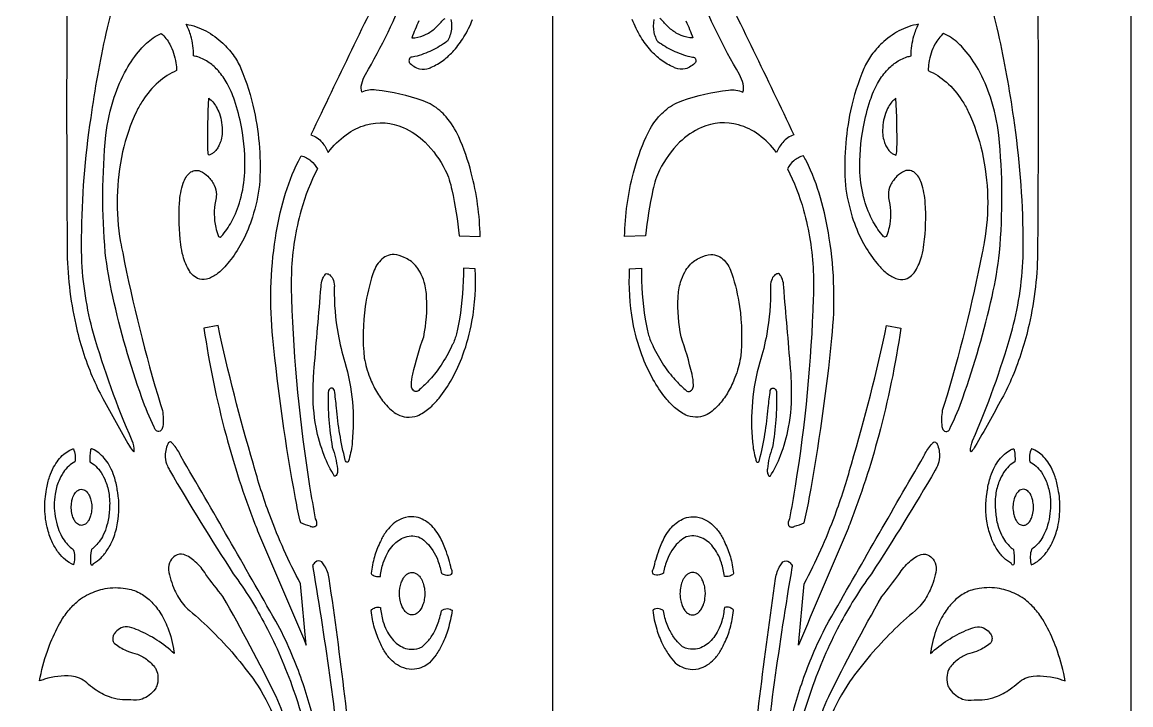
# Model space of a CAD drawing. Header units: millimetres. Extents: x 0 to 990, y 0 to 2000.
# Drawn here: x 358 to 990, y 478 to 867 of the extents above; entities that cross this region are included whole.
import ezdxf

# ---------------------------------------------------------------- set-up
doc = ezdxf.new("R2010")
doc.units = ezdxf.units.MM
doc.layers.add('Default', color=70, linetype='Continuous')

msp = doc.modelspace()

# ---------------------------------------------------------------- linework, layer by layer
at = {"layer": 'Default'}
msp.add_line((660, 2000), (660, 0), dxfattribs=at)
msp.add_lwpolyline([(330, 2000), (660, 2000), (990, 2000), (990, 0), (660, 0), (330, 0), (0, 0), (0, 2000)], close=True, dxfattribs=at)
for points in [[(421.45, 622.63, 0.094726), (420.28, 628.6, -0.032913), (398.27, 689.77, -0.059708), (391.5, 733.24, -0.008985), (391.42, 744.43, -0.03574), (396.83, 812.86, -0.01971), (405.48, 860.93, 0.01479), (411.01, 885.85, 0.062786), (411.85, 895.79, 0.149962), (410.78, 898.16, 0.199134), (409.28, 898.99, 0.220255), (407.46, 898.2), (407.31, 898.04), (398.11, 871.85), (383.06, 882.19, 0.003155), (383.19, 738.1, 0.054969), (388.06, 694.89, 0.045857), (397.53, 665.24, 0.02361), (403.55, 652.69, 0.007202), (418.8, 625.44, 0.087674), (421.17, 622.28, 0.320371)], [(898.55, 622.63, -0.094726), (899.72, 628.6, 0.032913), (921.73, 689.77, 0.059708), (928.5, 733.24, 0.008985), (928.58, 744.43, 0.03574), (923.17, 812.86, 0.01971), (914.52, 860.93, -0.01479), (908.99, 885.85, -0.062786), (908.15, 895.79, -0.149962), (909.22, 898.16, -0.199134), (910.72, 898.99, -0.220255), (912.54, 898.2), (912.69, 898.04), (921.89, 871.85), (936.94, 882.19, -0.003155), (936.81, 738.1, -0.054969), (931.94, 694.89, -0.045857), (922.47, 665.24, -0.02361), (916.45, 652.69, -0.007202), (901.2, 625.44, -0.087674), (898.83, 622.28, -0.320371)], [(436.82, 860.93, -0.088644), (441.75, 854.75, -0.082486), (445.21, 844.18, -0.029055), (445.63, 839.71, 0.081006), (435.23, 833.14, 0.064776), (426.32, 822.67, 0.027549), (422.74, 816.41, 0.053529), (414.85, 793.3, 0.098291), (413.62, 741.86, 0.012639), (414.86, 735.7, 0.02556), (436.47, 649.31), (437.55, 645.8, -0.072304), (437.77, 636.65, -0.141769), (436.84, 634.6, -0.185058), (435.56, 633.83, -0.242451), (433.73, 634.59, -0.113091), (432.84, 636.42, -0.035492), (425.86, 653.09, -0.03053), (409.16, 710.95, -0.028759), (404.96, 735.98, -0.047665), (405.3, 802.97, -0.051527), (410.06, 824.5, -0.049313), (416.98, 840.28, -0.051931), (424.99, 851.8, -0.06643), (432.28, 858.35, -0.042982)], [(455.3, 848.12, 0.073098), (453.76, 859.51, 0.057269), (451.05, 866.15, -0.082883), (462.35, 862.32, -0.064273), (471.92, 855.33, -0.039327), (477.86, 848.7, -0.059349), (482.25, 840.95, -0.046927), (489.88, 816.84, -0.069768), (492.87, 774.33, -0.045999), (488.9, 756.21, -0.04393), (483.25, 742.49, -0.046275), (476.52, 731.9, -0.0231), (473.06, 727.81, -0.064927), (468.33, 723.48, -0.084659), (462.62, 720.69, -0.16953), (457.6, 721.14, -0.096241), (454.3, 723.59, -0.063678), (452.93, 725.42, -0.065443), (449.28, 734.01, -0.036377), (448.01, 740.56, -0.04911), (447.26, 764.27, -0.063105), (449.45, 775.57, -0.067845), (450.99, 778.95, -0.09228), (453.22, 781.47, -0.119078), (455.88, 782.72, -0.157533), (459.14, 782.39, -0.095845), (463.51, 779.41, -0.073583), (467.08, 774.35, -0.10565), (468.3, 769.06, -0.063031), (467.86, 765.29, 0.103962), (467.91, 750.25, 0.038567), (469.27, 745.58, 0.170344), (469.9, 744.87, 0.305383), (470.98, 745, 0.03709), (471.13, 745.15, 0.054378), (476.94, 753.48, 0.05438), (481.95, 765.87, 0.05424), (484.54, 781.66, 0.054209), (482.58, 807.57, 0.036743), (478.61, 822.82, 0.051947), (474.46, 832.44, 0.055788), (469.46, 839.51, 0.059154), (464.24, 844.22, 0.07863), (457.75, 847.5, 0.030467)], [(864.7, 848.12, -0.073098), (866.24, 859.51, -0.057269), (868.95, 866.15, 0.082883), (857.65, 862.32, 0.064273), (848.08, 855.33, 0.039327), (842.14, 848.7, 0.059349), (837.75, 840.95, 0.046927), (830.12, 816.84, 0.069768), (827.13, 774.33, 0.045999), (831.1, 756.21, 0.04393), (836.75, 742.49, 0.046275), (843.48, 731.9, 0.0231), (846.94, 727.81, 0.064927), (851.67, 723.48, 0.084659), (857.38, 720.69, 0.16953), (862.4, 721.14, 0.096241), (865.7, 723.59, 0.063678), (867.07, 725.42, 0.065443), (870.72, 734.01, 0.036377), (871.99, 740.56, 0.04911), (872.74, 764.27, 0.063105), (870.55, 775.57, 0.067845), (869.01, 778.95, 0.09228), (866.78, 781.47, 0.119078), (864.12, 782.72, 0.157533), (860.86, 782.39, 0.095845), (856.49, 779.41, 0.073583), (852.92, 774.35, 0.10565), (851.7, 769.06, 0.063031), (852.14, 765.29, -0.103962), (852.09, 750.25, -0.038567), (850.73, 745.58, -0.170344), (850.1, 744.87, -0.305383), (849.02, 745, -0.03709), (848.87, 745.15, -0.054378), (843.06, 753.48, -0.05438), (838.05, 765.87, -0.05424), (835.46, 781.66, -0.054209), (837.42, 807.57, -0.036743), (841.39, 822.82, -0.051947), (845.54, 832.44, -0.055788), (850.54, 839.51, -0.059154), (855.76, 844.22, -0.07863), (862.25, 847.5, -0.030467)], [(883.18, 860.93, 0.088644), (878.25, 854.75, 0.082486), (874.79, 844.18, 0.029055), (874.37, 839.71, -0.081006), (884.77, 833.14, -0.064776), (893.68, 822.67, -0.027549), (897.26, 816.41, -0.053529), (905.15, 793.3, -0.098291), (906.38, 741.86, -0.012639), (905.14, 735.7, -0.02556), (883.53, 649.31), (882.45, 645.8, 0.072304), (882.23, 636.65, 0.141769), (883.16, 634.6, 0.185058), (884.44, 633.83, 0.242451), (886.27, 634.59, 0.113091), (887.16, 636.42, 0.035492), (894.14, 653.09, 0.03053), (910.84, 710.95, 0.028759), (915.04, 735.98, 0.047665), (914.7, 802.97, 0.051527), (909.94, 824.5, 0.049313), (903.02, 840.28, 0.051931), (895.01, 851.8, 0.06643), (887.72, 858.35, 0.042982)], [(463.88, 791.71, -0.045612), (463.42, 795.13, -0.018194), (464.07, 823.94, -0.052523), (466.31, 821.82, -0.044682), (468.24, 819.08, -0.045251), (470.02, 815.18, -0.046274), (471.27, 810.07, -0.046812), (471.59, 804.34, -0.052231), (471, 800.25, -0.045946), (469.99, 797.34, -0.04852), (468.7, 795.07, -0.051417), (467.29, 793.43, -0.060526), (465.7, 792.23, -0.065568), (464.07, 791.55, -0.117074)], [(856.12, 791.71, 0.045612), (856.58, 795.13, 0.018194), (855.93, 823.94, 0.052523), (853.69, 821.82, 0.044682), (851.76, 819.08, 0.045251), (849.98, 815.18, 0.046274), (848.73, 810.07, 0.046812), (848.41, 804.34, 0.052231), (849, 800.25, 0.045946), (850.01, 797.34, 0.04852), (851.3, 795.07, 0.051417), (852.71, 793.43, 0.060526), (854.3, 792.23, 0.065568), (855.93, 791.55, 0.117074)], [(525.94, 783.73, 0.048832), (516.68, 760.09, 0.05702), (511.14, 725.22, 0.020703), (511.18, 709.77, 0.031883), (521.51, 602.73, 0.005789), (524.75, 584.03, -0.183973), (525.37, 580.2, -0.185781), (523.51, 579.35, -0.151215), (521.88, 579.81, -0.042688), (516.42, 581.74, -0.01496), (513.46, 595.64, -0.021187), (500.54, 687.15, -0.06517), (502.01, 744.2, -0.02903), (506.96, 767.15, -0.041889), (515.1, 788.03, -0.007242), (516.71, 791.19, -0.120755), (522.26, 788.25, -0.072792)], [(794.06, 783.73, -0.048832), (803.32, 760.09, -0.05702), (808.86, 725.22, -0.020703), (808.82, 709.77, -0.031883), (798.49, 602.73, -0.005789), (795.25, 584.03, 0.183973), (794.63, 580.2, 0.185781), (796.49, 579.35, 0.151215), (798.12, 579.81, 0.042688), (803.58, 581.74, 0.01496), (806.54, 595.64, 0.021187), (819.46, 687.15, 0.06517), (817.99, 744.2, 0.02903), (813.04, 767.15, 0.041889), (804.9, 788.03, 0.007242), (803.29, 791.19, 0.120755), (797.74, 788.25, 0.072792)], [(581.16, 656.98, -0.132802), (580.15, 657.97, -0.127164), (579.54, 660.36, -0.058744), (580.32, 666.57, -0.026798), (586.62, 687.94, 0.061414), (588.25, 710.34, 0.064185), (586.88, 718.99, 0.057541), (584.48, 724.81, 0.055066), (581.85, 728.58, 0.066669), (578.72, 731.36, 0.04251), (575.49, 733.19, 0.085173), (569.67, 734.77, 0.126656), (565.3, 733.92, 0.083727), (562.04, 731.55, 0.065877), (559.36, 727.89, 0.046336), (557.62, 723.75, 0.04371), (553.23, 705.24, 0.063129), (552.69, 675.71, 0.043357), (555.82, 664.74, 0.040848), (559.65, 656.64, 0.04742), (564.45, 649.82, 0.037301), (568.03, 646.17, 0.064076), (571.78, 643.63, 0.092089), (576.81, 642.12, 0.111115), (582.98, 642.87, 0.067124), (589.58, 646.96, 0.05482), (595.33, 652.97, 0.040747), (602.62, 663.78, 0.038633), (608.94, 677.52, 0.042444), (614.11, 696.56, 0.058552), (615.94, 726.59), (609.22, 727.09, -0.04435), (606.98, 697.9, -0.012072), (605.55, 690.44, -0.0529), (603.34, 684.14, 0.010475), (602.52, 682.44, -0.037239), (596.52, 671.77, -0.038373), (590.11, 663.52, -0.036055), (584.17, 657.82, -0.120532), (583.24, 656.9, -0.280688), (581.24, 656.93, 0.0115)], [(738.84, 656.98, 0.132802), (739.85, 657.97, 0.127164), (740.46, 660.36, 0.058744), (739.68, 666.57, 0.026798), (733.38, 687.94, -0.061414), (731.75, 710.34, -0.064185), (733.12, 718.99, -0.057541), (735.52, 724.81, -0.055066), (738.15, 728.58, -0.066669), (741.28, 731.36, -0.04251), (744.51, 733.19, -0.085173), (750.33, 734.77, -0.126656), (754.7, 733.92, -0.083727), (757.96, 731.55, -0.065877), (760.64, 727.89, -0.046336), (762.38, 723.75, -0.04371), (766.77, 705.24, -0.063129), (767.31, 675.71, -0.043357), (764.18, 664.74, -0.040848), (760.35, 656.64, -0.04742), (755.55, 649.82, -0.037301), (751.97, 646.17, -0.064076), (748.22, 643.63, -0.092089), (743.19, 642.12, -0.111115), (737.02, 642.87, -0.067124), (730.42, 646.96, -0.05482), (724.67, 652.97, -0.040747), (717.38, 663.78, -0.038633), (711.06, 677.52, -0.042444), (705.89, 696.56, -0.058552), (704.06, 726.59), (710.78, 727.09, 0.04435), (713.02, 697.9, 0.012072), (714.45, 690.44, 0.0529), (716.66, 684.14, -0.010475), (717.48, 682.44, 0.037239), (723.48, 671.77, 0.038373), (729.89, 663.52, 0.036055), (735.83, 657.82, 0.120532), (736.76, 656.9, 0.280688), (738.76, 656.93, -0.0115)], [(535.57, 715.75, 0.047403), (537.73, 689.38, 0.032489), (541.64, 673.37, -0.048362), (545.88, 650.88, -0.046665), (545.81, 627.77, -0.049901), (544.02, 618.14, -0.157079), (543.72, 616.87, -0.181664), (543.16, 616.38, -0.279319), (542.28, 616.62, -0.136158), (541.82, 617.6, -0.040964), (536.84, 647.46, 0.013021), (535.67, 657.27, 0.135996), (534.92, 658.33, 0.333274), (533.25, 658.45, 0.140315), (532.34, 657.27, 0.062523), (532.09, 656.28, 0.0493), (534.44, 625.03, -0.058616), (537.37, 612.53, -0.004249), (537.47, 611.55, -0.122974), (536.99, 609.45, -0.135232), (536.12, 608.42, -0.051847), (535.78, 608.24, -0.044638), (529.8, 620.23, -0.045754), (525.22, 636.31, -0.054071), (523.54, 658.29, -0.020092), (524.08, 669.92, 0.000776), (528.03, 716.39, -0.091395), (528.8, 720.71, -0.080985), (530.14, 723.13, -0.045488), (530.93, 723.98, -0.149759), (533.02, 723.15, -0.103641), (534.66, 721.03, -0.105364), (535.61, 716.82, -0.024102), (535.57, 715.75)], [(784.43, 715.75, -0.047403), (782.27, 689.38, -0.032489), (778.36, 673.37, 0.048362), (774.12, 650.88, 0.046665), (774.19, 627.77, 0.049901), (775.98, 618.14, 0.157079), (776.28, 616.87, 0.181664), (776.84, 616.38, 0.279319), (777.72, 616.62, 0.136158), (778.18, 617.6, 0.040964), (783.16, 647.46, -0.013021), (784.33, 657.27, -0.135996), (785.08, 658.33, -0.333274), (786.75, 658.45, -0.140315), (787.66, 657.27, -0.062523), (787.91, 656.28, -0.0493), (785.56, 625.03, 0.058616), (782.63, 612.53, 0.004249), (782.53, 611.55, 0.122974), (783.01, 609.45, 0.135232), (783.88, 608.42, 0.051847), (784.22, 608.24, 0.044638), (790.2, 620.23, 0.045754), (794.78, 636.31, 0.054071), (796.46, 658.29, 0.020092), (795.92, 669.92, -0.000776), (791.97, 716.39, 0.091395), (791.2, 720.71, 0.080985), (789.86, 723.13, 0.045488), (789.07, 723.98, 0.149759), (786.98, 723.15, 0.103641), (785.34, 721.03, 0.105364), (784.39, 716.82, 0.024102), (784.43, 715.75)], [(469.3, 694.3), (461.21, 692.72, 0.028994), (473.83, 631.7, 0.027401), (490.31, 581.1, 0.003018), (492.36, 575.9, -0.002444), (519.61, 512.01), (516.34, 547.06, -0.034007), (498.75, 586.18, -0.021595), (489.4, 615.3, -0.01945)], [(850.7, 694.3), (858.79, 692.72, -0.028994), (846.17, 631.7, -0.027401), (829.69, 581.1, -0.003018), (827.64, 575.9, 0.002444), (800.39, 512.01), (803.66, 547.06, 0.034007), (821.25, 586.18, 0.021595), (830.6, 615.3, 0.01945)], [(529.92, 422.79, 0.174416), (530.81, 424.49, 0.100879), (530.73, 425.95, 0.036539), (529.61, 438.2, 0.038421), (521.31, 478.7, 0.033604), (510.63, 508.54, 0.02293), (502.23, 525.7, 0.001977), (448.12, 619.75, 0.07079), (444.13, 626.08, 0.017858), (443.06, 627.25, 0.215694), (442.16, 627.94, 0.258292), (441, 627.49, 0.082361), (440.56, 626.74, 0.124334), (439.19, 619.21, 0.091148), (440.37, 614.25, 0.01747), (441.63, 611.79, 0.013577), (477.98, 552.79, -0.037385), (496.39, 523.3, -0.035691), (512.2, 486.75, -0.033776), (527.31, 430.94, -0.002191), (528.06, 427.09, 0.151217), (528.66, 424.06, 0.142862), (529.73, 422.88)], [(790.08, 422.79, -0.174416), (789.19, 424.49, -0.100879), (789.27, 425.95, -0.036539), (790.39, 438.2, -0.038421), (798.69, 478.7, -0.033604), (809.37, 508.54, -0.02293), (817.77, 525.7, -0.001977), (871.88, 619.75, -0.07079), (875.87, 626.08, -0.017858), (876.94, 627.25, -0.215694), (877.84, 627.94, -0.258292), (879, 627.49, -0.082361), (879.44, 626.74, -0.124334), (880.81, 619.21, -0.091148), (879.63, 614.25, -0.01747), (878.37, 611.79, -0.013577), (842.02, 552.79, 0.037385), (823.61, 523.3, 0.035691), (807.8, 486.75, 0.033776), (792.69, 430.94, 0.002191), (791.94, 427.09, -0.151217), (791.34, 424.06, -0.142862), (790.27, 422.88)], [(386.72, 624.07, -0.081236), (387.73, 620.32, -0.073223), (387.57, 616.56, 0.06808), (384.07, 614.16, 0.056174), (381.01, 610.63, 0.051339), (378.36, 605.65, 0.05587), (376.28, 598.15, 0.083424), (376.38, 585.48, 0.048338), (377.99, 578.78, 0.045961), (380.2, 573.85, 0.048299), (382.75, 570.14, 0.057201), (385.73, 567.28, 0.018014), (386.67, 566.62, -0.131384), (386.98, 558.62, -0.014578), (386.77, 557.82, -0.066543), (382.25, 560.65, -0.055466), (378.24, 564.88, -0.046693), (374.91, 570.32, -0.047399), (372.09, 577.95, -0.059012), (370.45, 589.77, -0.055753), (371.44, 600.93, -0.044954), (373.18, 608.12, -0.042256), (375.48, 613.47, -0.04378), (378.13, 617.58, -0.051179), (381.25, 620.87, -0.059674), (384.71, 623.23, -0.032111), (386.51, 624.03, -0.097091)], [(396.94, 624.08, 0.161611), (396.57, 623.66, 0.077674), (396.47, 623.24, 0.052905), (396.11, 616.57, -0.067486), (399.56, 614.08, -0.055608), (402.56, 610.47, -0.050944), (405.13, 605.43, -0.05579), (407.07, 597.89, -0.065374), (407.16, 587.98, -0.050911), (405.91, 580.54, -0.048787), (403.79, 574.9, -0.046364), (401.41, 570.98, -0.054828), (398.56, 567.87, -0.031032), (396.98, 566.63, 0.060088), (396.54, 559.1, 0.151883), (396.71, 558.13, 0.142987), (397.04, 557.75, 0.305676), (397.7, 557.77, 0.152068), (398.11, 558.4, 0.019441), (398.14, 558.53, 0.062377), (402.5, 561.9, 0.051956), (406.28, 566.61, 0.047777), (409.54, 573.02, 0.048589), (411.96, 581.7, 0.085433), (412.05, 599.07, 0.007246), (411.79, 600.47, 0.048781), (410.01, 608.27, 0.042392), (407.73, 613.62, 0.043933), (405.1, 617.73, 0.051401), (402.01, 621.02, 0.060002), (398.56, 623.38, 0.026474), (397.08, 624.05, 0.111767)], [(923.06, 624.08, -0.161611), (923.43, 623.66, -0.077674), (923.53, 623.24, -0.052905), (923.89, 616.57, 0.067486), (920.44, 614.08, 0.055608), (917.44, 610.47, 0.050944), (914.87, 605.43, 0.05579), (912.93, 597.89, 0.065374), (912.84, 587.98, 0.050911), (914.09, 580.54, 0.048787), (916.21, 574.9, 0.046364), (918.59, 570.98, 0.054828), (921.44, 567.87, 0.031032), (923.02, 566.63, -0.060088), (923.46, 559.1, -0.151883), (923.29, 558.13, -0.142987), (922.96, 557.75, -0.305676), (922.3, 557.77, -0.152068), (921.89, 558.4, -0.019441), (921.86, 558.53, -0.062377), (917.5, 561.9, -0.051956), (913.72, 566.61, -0.047777), (910.46, 573.02, -0.048589), (908.04, 581.7, -0.085433), (907.95, 599.07, -0.007246), (908.21, 600.47, -0.048781), (909.99, 608.27, -0.042392), (912.27, 613.62, -0.043933), (914.9, 617.73, -0.051401), (917.99, 621.02, -0.060002), (921.44, 623.38, -0.026474), (922.92, 624.05, -0.111767)], [(933.28, 624.07, 0.081236), (932.27, 620.32, 0.073223), (932.43, 616.56, -0.06808), (935.93, 614.16, -0.056174), (938.99, 610.63, -0.051339), (941.64, 605.65, -0.05587), (943.72, 598.15, -0.083424), (943.62, 585.48, -0.048338), (942.01, 578.78, -0.045961), (939.8, 573.85, -0.048299), (937.25, 570.14, -0.057201), (934.27, 567.28, -0.018014), (933.33, 566.62, 0.131384), (933.02, 558.62, 0.014578), (933.23, 557.82, 0.066543), (937.75, 560.65, 0.055466), (941.76, 564.88, 0.046693), (945.09, 570.32, 0.047399), (947.91, 577.95, 0.059012), (949.55, 589.77, 0.055753), (948.56, 600.93, 0.044954), (946.82, 608.12, 0.042256), (944.52, 613.47, 0.04378), (941.87, 617.58, 0.051179), (938.75, 620.87, 0.059674), (935.29, 623.23, 0.032111), (933.49, 624.03, 0.097091)], [(388.14, 581.98, -0.048659), (386.98, 583.9, -0.045465), (386.07, 586.37, -0.056789), (385.53, 590.19, -0.054124), (385.81, 593.86, -0.043151), (386.5, 596.34, -0.045572), (387.14, 597.88, -0.047774), (387.91, 599.05, -0.05662), (388.81, 599.97, -0.066605), (389.82, 600.59, -0.092149), (391.13, 600.91, -0.106805), (392.69, 600.66, -0.070582), (393.82, 600.01, -0.058494), (394.82, 598.99, -0.041203), (395.56, 597.84, -0.046911), (396.54, 595.45, -0.051449), (397.18, 592.12, -0.06341), (397.02, 587.81, -0.044934), (396.35, 585.18, -0.043077), (395.46, 583.21, -0.05736), (394.56, 581.93, -0.059376), (393.62, 581.1, -0.069216), (392.59, 580.56, -0.168795), (390.19, 580.54, -0.072459), (389.05, 581.14, -0.054045)], [(931.86, 581.98, 0.048659), (933.02, 583.9, 0.045465), (933.93, 586.37, 0.056789), (934.47, 590.19, 0.054124), (934.19, 593.86, 0.043151), (933.5, 596.34, 0.045572), (932.86, 597.88, 0.047774), (932.09, 599.05, 0.05662), (931.19, 599.97, 0.066605), (930.18, 600.59, 0.092149), (928.87, 600.91, 0.106805), (927.31, 600.66, 0.070582), (926.18, 600.01, 0.058494), (925.18, 598.99, 0.041203), (924.44, 597.84, 0.046911), (923.46, 595.45, 0.051449), (922.82, 592.12, 0.06341), (922.98, 587.81, 0.044934), (923.65, 585.18, 0.043077), (924.54, 583.21, 0.05736), (925.44, 581.93, 0.059376), (926.38, 581.1, 0.069216), (927.41, 580.56, 0.168795), (929.81, 580.54, 0.072459), (930.95, 581.14, 0.054045)], [(556.77, 552.57, 0.088326), (558.95, 551.44, 0.124333), (561.89, 551.27, -0.052297), (563.54, 558.95, -0.045822), (565.77, 564.17, -0.048092), (568.38, 568.13, -0.057028), (571.47, 571.2, -0.067039), (574.9, 573.28, -0.092474), (579.36, 574.33, -0.086188), (583.6, 573.78, -0.065372), (587.5, 571.16, -0.054432), (590.94, 567.34, -0.049984), (593.99, 561.96, -0.050656), (596.4, 554.41, -0.007957), (596.66, 553.08, 0.092066), (598.86, 552.14, 0.152838), (602.48, 552.47, 0.133868), (602.88, 553.78, 0.124996), (602.64, 555.02, 0.091781), (602.3, 555.51, 0.036402), (599.05, 566.53, 0.030279), (595.68, 574.12, 0.045194), (592.8, 578.3, 0.052948), (589.45, 581.59, 0.061552), (585.76, 583.88, 0.084878), (580.96, 585.21, 0.107769), (574.78, 584.45, 0.073323), (570.19, 581.99, 0.055852), (566.43, 578.43, 0.051155), (562.95, 573.25, 0.021172), (561.64, 570.5, 0.04693), (558.45, 562.36, 0.043241), (556.67, 553.09, 0.083276)], [(763.23, 552.57, -0.088326), (761.05, 551.44, -0.124333), (758.11, 551.27, 0.052297), (756.46, 558.95, 0.045822), (754.23, 564.17, 0.048092), (751.62, 568.13, 0.057028), (748.53, 571.2, 0.067039), (745.1, 573.28, 0.092474), (740.64, 574.33, 0.086188), (736.4, 573.78, 0.065372), (732.5, 571.16, 0.054432), (729.06, 567.34, 0.049984), (726.01, 561.96, 0.050656), (723.6, 554.41, 0.007957), (723.34, 553.08, -0.092066), (721.14, 552.14, -0.152838), (717.52, 552.47, -0.133868), (717.12, 553.78, -0.124996), (717.36, 555.02, -0.091781), (717.7, 555.51, -0.036402), (720.95, 566.53, -0.030279), (724.32, 574.12, -0.045194), (727.2, 578.3, -0.052948), (730.55, 581.59, -0.061552), (734.24, 583.88, -0.084878), (739.04, 585.21, -0.107769), (745.22, 584.45, -0.073323), (749.81, 581.99, -0.055852), (753.57, 578.43, -0.051155), (757.05, 573.25, -0.021172), (758.36, 570.5, -0.04693), (761.55, 562.36, -0.043241), (763.33, 553.09, -0.083276)], [(531.41, 301.17, 0.026435), (529.07, 369.31, 0.038779), (521.45, 415.75, -0.000672), (509.05, 464.23, 0.042525), (502.36, 482.66, 0.014805), (472.06, 539.76, -0.011524), (462.27, 552.42, 0.076602), (456.28, 559.63, 0.090153), (449.67, 563.77, 0.207212), (444.88, 562.99, 0.098336), (442.13, 560.21, 0.136885), (441, 555, 0.063464), (444.51, 543.48, 0.069485), (449.57, 535.21, 0.044241), (452.89, 531.81, -0.043255), (478.51, 506.44, -0.020118), (490.45, 491.15, -0.048951), (501.56, 470.42, -0.031068), (507.33, 453.61, -0.036153), (523.83, 385.06, -0.029878), (530.29, 322.75, 0.004293)], [(788.59, 301.17, -0.026435), (790.93, 369.31, -0.038779), (798.55, 415.75, 0.000672), (810.95, 464.23, -0.042525), (817.64, 482.66, -0.014805), (847.94, 539.76, 0.011524), (857.73, 552.42, -0.076602), (863.72, 559.63, -0.090153), (870.33, 563.77, -0.207212), (875.12, 562.99, -0.098336), (877.87, 560.21, -0.136885), (879, 555, -0.063464), (875.49, 543.48, -0.069485), (870.43, 535.21, -0.044241), (867.11, 531.81, 0.043255), (841.49, 506.44, 0.020118), (829.55, 491.15, 0.048951), (818.44, 470.42, 0.031068), (812.67, 453.61, 0.036153), (796.17, 385.06, 0.029878), (789.71, 322.75, -0.004293)], [(523.22, 557.38, 0.011377), (523.36, 556.24, -0.015364), (541.44, 425.11, -0.012636), (547, 327.71, 0.000936), (547.47, 250.53, 0.02023), (547.78, 240.82, 0.207865), (548.24, 239.94, 0.328937), (548.98, 239.93, 0.060509), (550.76, 249.37, 0.04699), (549.08, 415.66, 0.011097), (532.68, 550.07, 0.09922), (530.04, 557.31, 0.047795), (528.44, 559.46, 0.334491), (524.78, 559.4, 0.11427)], [(796.78, 557.38, -0.011377), (796.64, 556.24, 0.015364), (778.56, 425.11, 0.012636), (773, 327.71, -0.000936), (772.53, 250.53, -0.02023), (772.22, 240.82, -0.207865), (771.76, 239.94, -0.328937), (771.02, 239.93, -0.060509), (769.24, 249.37, -0.04699), (770.92, 415.66, -0.011097), (787.32, 550.07, -0.09922), (789.96, 557.31, -0.047795), (791.56, 559.46, -0.334491), (795.22, 559.4, -0.11427)], [(576.36, 530.87, -0.049875), (575, 532.68, -0.046213), (573.83, 535.1, -0.05055), (572.94, 538.6, -0.07756), (572.98, 544.55, -0.045889), (573.75, 547.59, -0.044124), (574.78, 549.85, -0.014048), (575.14, 550.46, -0.050037), (576.16, 551.74, -0.059002), (577.33, 552.69, -0.067945), (578.6, 553.28, -0.154481), (581.39, 553.27, -0.076839), (582.93, 552.48, -0.058166), (584.18, 551.3, -0.052908), (585.33, 549.57, -0.049718), (586.5, 546.62, -0.055121), (587.18, 542.49, -0.058323), (586.91, 538.01, -0.042347), (586.18, 535.21, -0.044026), (585.14, 532.94, -0.032017), (584.46, 531.86, -0.052983), (583.4, 530.68, -0.062376), (582.2, 529.84, -0.079321), (580.78, 529.34, -0.129831), (578.45, 529.53, -0.070175), (577.07, 530.27, -0.034439)], [(743.64, 530.87, 0.049875), (745, 532.68, 0.046213), (746.17, 535.1, 0.05055), (747.06, 538.6, 0.07756), (747.02, 544.55, 0.045889), (746.25, 547.59, 0.044124), (745.22, 549.85, 0.014048), (744.86, 550.46, 0.050037), (743.84, 551.74, 0.059002), (742.67, 552.69, 0.067945), (741.4, 553.28, 0.154481), (738.61, 553.27, 0.076839), (737.07, 552.48, 0.058166), (735.82, 551.3, 0.052908), (734.67, 549.57, 0.049718), (733.5, 546.62, 0.055121), (732.82, 542.49, 0.058323), (733.09, 538.01, 0.042347), (733.82, 535.21, 0.044026), (734.86, 532.94, 0.032017), (735.54, 531.86, 0.052983), (736.6, 530.68, 0.062376), (737.8, 529.84, 0.079321), (739.22, 529.34, 0.129831), (741.55, 529.53, 0.070175), (742.93, 530.27, 0.034439)], [(409.99, 518.43, 0.12087), (409.24, 516.52, 0.130756), (409.51, 514.06, 0.120613), (410.28, 512.88, 0.058006), (416.92, 508.97, 0.044109), (421.77, 507.3, -0.081958), (427.67, 504.56, -0.066961), (432.95, 499.7, -0.007484), (433.53, 498.98, -0.091951), (434.87, 494.98, -0.10534), (434.55, 489.64, -0.079482), (433.34, 486.9, -0.066899), (429.88, 483.43, -0.080496), (425.98, 481.29, -0.141834), (419.46, 480.87, -0.103996), (407.28, 482.51, -0.066785), (398.79, 486.96, -0.033436), (394.33, 490.61, 0.072482), (390.2, 493.19, 0.085426), (385.63, 494.36, 0.09422), (370.22, 492.57, 0.016698), (367.42, 491.59, -0.039158), (371.88, 508.62, -0.036858), (377.46, 521.63, -0.018831), (380.24, 526.57, -0.046732), (385.2, 533.23, -0.054809), (390.89, 538.37, -0.037812), (395.49, 541.1, -0.070643), (404.84, 544.26, -0.089394), (416.5, 544.33, -0.094395), (424.51, 541.84, -0.066021), (430.66, 537.34, -0.054584), (435.99, 530.89, -0.050155), (440.59, 521.91, -0.054972), (444.12, 508.49, -0.004877), (444.3, 507.18, 0.042089), (434.41, 514.91, 0.046694), (423.91, 520.5, 0.023419), (418.75, 522.37, 0.168515), (413.97, 521.87, 0.097539), (410.76, 519.39, 0.023181)], [(910.01, 518.43, -0.12087), (910.76, 516.52, -0.130756), (910.49, 514.06, -0.120613), (909.72, 512.88, -0.058006), (903.08, 508.97, -0.044109), (898.23, 507.3, 0.081958), (892.33, 504.56, 0.066961), (887.05, 499.7, 0.007484), (886.47, 498.98, 0.091951), (885.13, 494.98, 0.10534), (885.45, 489.64, 0.079482), (886.66, 486.9, 0.066899), (890.12, 483.43, 0.080496), (894.02, 481.29, 0.141834), (900.54, 480.87, 0.103996), (912.72, 482.51, 0.066785), (921.21, 486.96, 0.033436), (925.67, 490.61, -0.072482), (929.8, 493.19, -0.085426), (934.37, 494.36, -0.09422), (949.78, 492.57, -0.016698), (952.58, 491.59, 0.039158), (948.12, 508.62, 0.036858), (942.54, 521.63, 0.018831), (939.76, 526.57, 0.046732), (934.8, 533.23, 0.054809), (929.11, 538.37, 0.037812), (924.51, 541.1, 0.070643), (915.16, 544.26, 0.089394), (903.5, 544.33, 0.094395), (895.49, 541.84, 0.066021), (889.34, 537.34, 0.054584), (884.01, 530.89, 0.050155), (879.41, 521.91, 0.054972), (875.88, 508.49, 0.004877), (875.7, 507.18, -0.042089), (885.59, 514.91, -0.046694), (896.09, 520.5, -0.023419), (901.25, 522.37, -0.168515), (906.03, 521.87, -0.097539), (909.24, 519.39, -0.023181)], [(556.85, 532.28, -0.094546), (558.82, 533.42, -0.155037), (561.9, 533.5, 0.051761), (563.36, 525.79, 0.044981), (565.44, 520.49, 0.046979), (567.95, 516.43, 0.055647), (570.95, 513.22, 0.065729), (574.31, 510.99, 0.083096), (578.3, 509.77, 0.116993), (583.98, 510.4, 0.033722), (585.71, 511.15, 0.054564), (589.44, 514.84, 0.050129), (592.87, 520.13, 0.050246), (595.78, 527.7, 0.022061), (596.67, 531.63, -0.086901), (598.29, 532.59, -0.193758), (601.73, 532.5, -0.052685), (602.77, 531.91, -0.042674), (600.46, 521.08, -0.040832), (597.18, 512.68, -0.038572), (593.62, 506.57, -0.03983), (589.87, 501.93, -0.061239), (586.17, 499.63, -0.08446), (581.37, 498.29, -0.107434), (575.18, 499.02, -0.073251), (570.57, 501.46, -0.055863), (566.79, 504.99, -0.051177), (563.29, 510.15, -0.024431), (561.77, 513.34, -0.045276), (558.54, 521.77, -0.043623), (556.68, 531.73, -0.048077)], [(763.15, 532.28, 0.094546), (761.18, 533.42, 0.155037), (758.1, 533.5, -0.051761), (756.64, 525.79, -0.044981), (754.56, 520.49, -0.046979), (752.05, 516.43, -0.055647), (749.05, 513.22, -0.065729), (745.69, 510.99, -0.083096), (741.7, 509.77, -0.116993), (736.02, 510.4, -0.033722), (734.29, 511.15, -0.054564), (730.56, 514.84, -0.050129), (727.13, 520.13, -0.050246), (724.22, 527.7, -0.022061), (723.33, 531.63, 0.086901), (721.71, 532.59, 0.193758), (718.27, 532.5, 0.052685), (717.23, 531.91, 0.042674), (719.54, 521.08, 0.040832), (722.82, 512.68, 0.038572), (726.38, 506.57, 0.03983), (730.13, 501.93, 0.061239), (733.83, 499.63, 0.08446), (738.63, 498.29, 0.107434), (744.82, 499.02, 0.073251), (749.43, 501.46, 0.055863), (753.21, 504.99, 0.051177), (756.71, 510.15, 0.024431), (758.23, 513.34, 0.045276), (761.46, 521.77, 0.043623), (763.32, 531.73, 0.048077)]]:
    msp.add_lwpolyline(points, format="xyb", close=True, dxfattribs=at)
for points in [[(568.83, 899.26, 0.003798), (522.27, 803.13, -0.132), (528.6, 798.75, -0.071549), (532.09, 793.06, -0.07487), (542.28, 803.08, -0.091244), (553.84, 808.77, -0.169848), (574.95, 807.3, -0.087689), (587.4, 798.82, -0.0793), (598.89, 783, -0.066152), (602.63, 771.63, -0.026668), (606.9, 745.48), (618.79, 745.14, 0.059275), (613.75, 781.38, 0.041791), (606.54, 802.02, 0.073224), (599.37, 813.27, 0.080961), (591.49, 820.02, 0.057298), (586.2, 822.48, 0.061742), (559.46, 828.51, 0.172641), (551.31, 827.35, -0.152298), (551.21, 832.07, -0.074881), (553.33, 837.55, 0.041823), (577.09, 886.66, 0.042795)], [(751.17, 899.26, -0.003798), (797.73, 803.13, 0.132), (791.4, 798.75, 0.071549), (787.91, 793.06, 0.07487), (777.72, 803.08, 0.091244), (766.16, 808.77, 0.169848), (745.05, 807.3, 0.087689), (732.6, 798.82, 0.0793), (721.11, 783, 0.066152), (717.37, 771.63, 0.026668), (713.1, 745.48), (701.21, 745.14, -0.059275), (706.25, 781.38, -0.041791), (713.46, 802.02, -0.073224), (720.63, 813.27, -0.080961), (728.51, 820.02, -0.057298), (733.8, 822.48, -0.061742), (760.54, 828.51, -0.172641), (768.69, 827.35, 0.152298), (768.79, 832.07, 0.074881), (766.67, 837.55, -0.041823), (742.91, 886.66, -0.042795)], [(602.15, 868.8, -0.099725), (602.07, 861.45, -0.060673), (600.89, 857.94, -0.03178), (600.12, 856.56, -0.072874), (599.86, 856.3, -0.043733), (591.3, 851.21, -0.052058), (581.55, 847.66, -0.008479), (579.97, 847.29, 0.278358), (578.94, 847.17, 0.13065), (578.35, 846.32, 0.17063), (578.34, 844.35, 0.064617), (580.97, 842.15, 0.085805), (584.22, 840.76, 0.149498), (589.82, 841.14, 0.024913), (590.8, 841.58, 0.060218), (597.91, 845.69, 0.047572), (603.87, 851.2, 0.044416), (609.53, 858.89, 0.041562), (614.47, 868.89, 0.017764)], [(583.8, 868.03, 0.01629), (579.79, 858.37, 0.090537), (586.54, 859.76, 0.066471), (591.94, 862.88, 0.05256), (596.51, 867.33, -0.070584), (598.75, 869.45, -0.030871)], [(717.85, 868.8, 0.099725), (717.93, 861.45, 0.060673), (719.11, 857.94, 0.03178), (719.88, 856.56, 0.072874), (720.14, 856.3, 0.043733), (728.7, 851.21, 0.052058), (738.45, 847.66, 0.008479), (740.03, 847.29, -0.278358), (741.06, 847.17, -0.13065), (741.65, 846.32, -0.17063), (741.66, 844.35, -0.064617), (739.03, 842.15, -0.085805), (735.78, 840.76, -0.149498), (730.18, 841.14, -0.024913), (729.2, 841.58, -0.060218), (722.09, 845.69, -0.047572), (716.13, 851.2, -0.044416), (710.47, 858.89, -0.041562), (705.53, 868.89, -0.017764)], [(736.2, 868.03, -0.01629), (740.21, 858.37, -0.090537), (733.46, 859.76, -0.066471), (728.06, 862.88, -0.05256), (723.49, 867.33, 0.070584), (721.25, 869.45, 0.030871)]]:
    msp.add_lwpolyline(points, format="xyb", dxfattribs=at)

doc.saveas('drawing.dxf')
